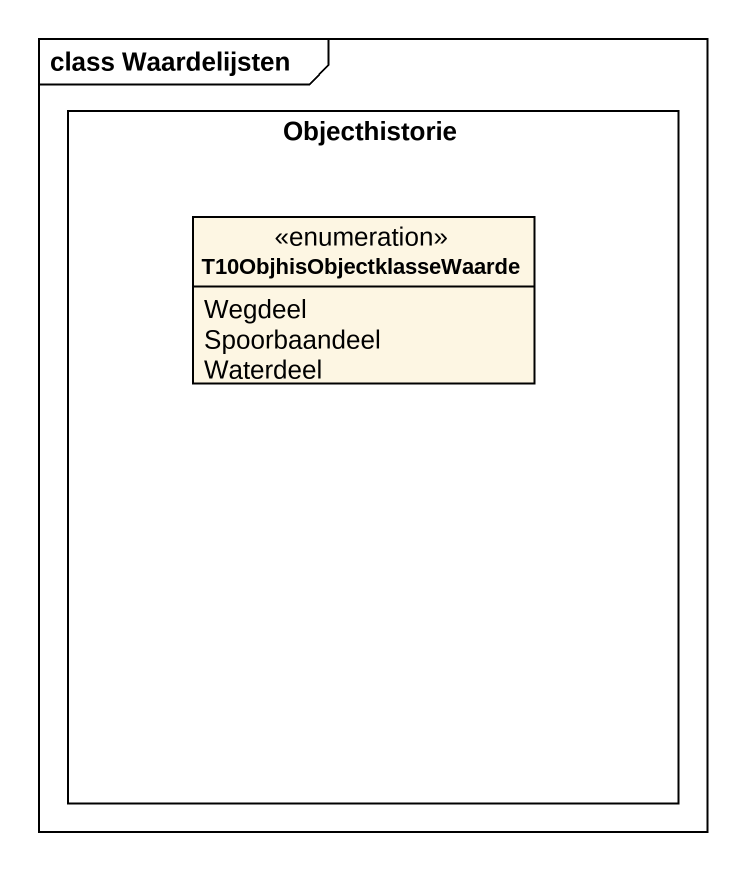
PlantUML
@startuml
mainframe class Waardelijsten
hide circle
hide empty members
rectangle Objecthistorie {
  enum T10ObjhisObjectklasseWaarde {
    Wegdeel
    Spoorbaandeel
    Waterdeel
  }
}
@enduml
